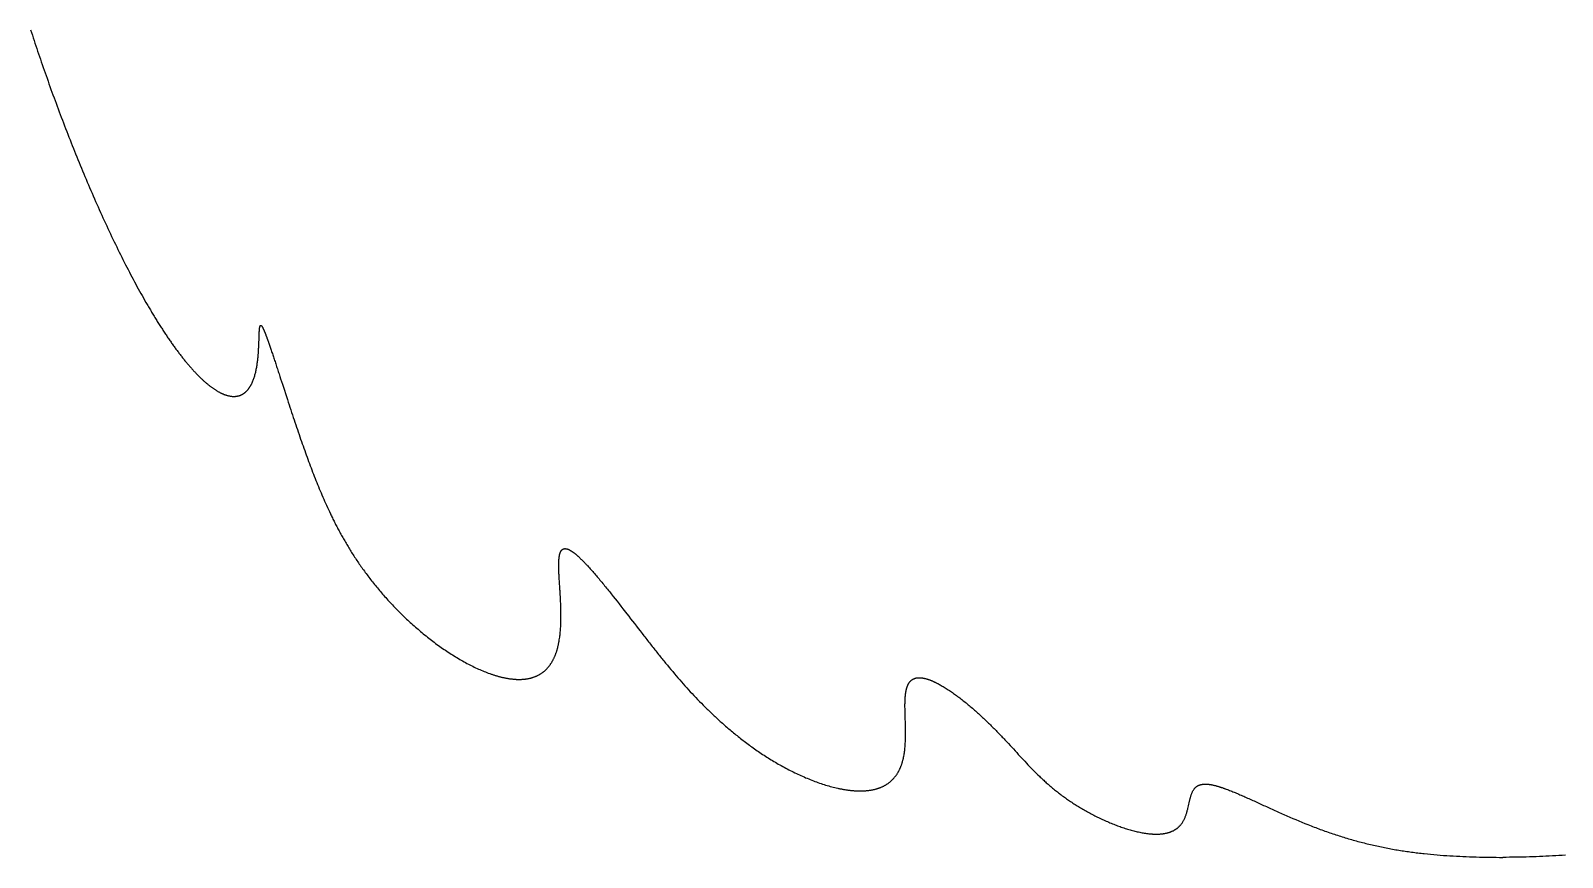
# Model space of a CAD drawing. Header units: millimetres. Extents: x -60 to 340, y -50 to 250.
# Drawn here: x 81.2 to 142.4, y 15.1 to 48.2 of the extents above; entities that cross this region are included whole.
import ezdxf

# ---------------------------------------------------------------- set-up
doc = ezdxf.new("R2010")
doc.units = ezdxf.units.MM
doc.header["$MEASUREMENT"] = 0
doc.layers.add('Ebene 1', color=7, linetype='Continuous', lineweight=0)

# ---------------------------------------------------------------- blocks, each defined once
blk = doc.blocks.new('Block_0')
at = {"layer": 'Ebene 1', "color": 18, "lineweight": 25, "true_color": 0x000000}
for points in [[(81.246, 48.187), (81.28, 48.082), (81.314, 47.977), (81.348, 47.872), (81.383, 47.766), (81.418, 47.66), (81.454, 47.554), (81.489, 47.447), (81.525, 47.34), (81.562, 47.232), (81.598, 47.125), (81.635, 47.017), (81.672, 46.908), (81.709, 46.8), (81.747, 46.691), (81.785, 46.582), (81.823, 46.472), (81.862, 46.363), (81.901, 46.253), (81.94, 46.143), (81.979, 46.032), (82.019, 45.922), (82.058, 45.811), (82.099, 45.7), (82.139, 45.589), (82.18, 45.478), (82.22, 45.366), (82.262, 45.255), (82.303, 45.143), (82.345, 45.031), (82.387, 44.919), (82.429, 44.807), (82.471, 44.695), (82.514, 44.582), (82.557, 44.47), (82.6, 44.357), (82.643, 44.245), (82.687, 44.132), (82.731, 44.019), (82.775, 43.907), (82.819, 43.794), (82.863, 43.681), (82.908, 43.568), (82.953, 43.456), (82.998, 43.343), (83.043, 43.231), (83.089, 43.118), (83.134, 43.005), (83.18, 42.893), (83.227, 42.781), (83.273, 42.669), (83.319, 42.556), (83.366, 42.444), (83.413, 42.333), (83.46, 42.221), (83.507, 42.109), (83.554, 41.998), (83.602, 41.887), (83.65, 41.776), (83.698, 41.665), (83.746, 41.555), (83.794, 41.445), (83.842, 41.335), (83.891, 41.225), (83.939, 41.116), (83.988, 41.007), (84.037, 40.898), (84.086, 40.789), (84.135, 40.681), (84.184, 40.574), (84.234, 40.466), (84.283, 40.359), (84.333, 40.253), (84.383, 40.146), (84.432, 40.041), (84.482, 39.935), (84.532, 39.83), (84.582, 39.726), (84.633, 39.622), (84.683, 39.518), (84.733, 39.415), (84.784, 39.313), (84.834, 39.211), (84.885, 39.11), (84.935, 39.009), (84.986, 38.909), (85.037, 38.809), (85.087, 38.71), (85.138, 38.611), (85.189, 38.513), (85.24, 38.416), (85.291, 38.32), (85.342, 38.224), (85.393, 38.128), (85.443, 38.034), (85.494, 37.94), (85.545, 37.847), (85.596, 37.754), (85.647, 37.662), (85.698, 37.572), (85.749, 37.481), (85.8, 37.392), (85.851, 37.303), (85.902, 37.215), (85.927, 37.172), (85.952, 37.128), (85.978, 37.085), (86.003, 37.042), (86.028, 36.999), (86.054, 36.957), (86.079, 36.914), (86.104, 36.872), (86.13, 36.83), (86.155, 36.788), (86.18, 36.747), (86.206, 36.705), (86.231, 36.664), (86.256, 36.623), (86.281, 36.583), (86.306, 36.542), (86.332, 36.502), (86.357, 36.462), (86.382, 36.422), (86.407, 36.383), (86.432, 36.343), (86.457, 36.304), (86.482, 36.266), (86.507, 36.227), (86.532, 36.189), (86.557, 36.15), (86.582, 36.112), (86.607, 36.075), (86.632, 36.037), (86.657, 36), (86.681, 35.963), (86.706, 35.927), (86.731, 35.89), (86.756, 35.854), (86.78, 35.818), (86.805, 35.782), (86.83, 35.747), (86.854, 35.712), (86.879, 35.677), (86.903, 35.642), (86.928, 35.608), (86.952, 35.573), (86.977, 35.539), (87.001, 35.506), (87.025, 35.472), (87.05, 35.439), (87.074, 35.406), (87.098, 35.374), (87.122, 35.341), (87.146, 35.309), (87.171, 35.277), (87.195, 35.246), (87.219, 35.214), (87.243, 35.183), (87.266, 35.153), (87.29, 35.122), (87.314, 35.092), (87.338, 35.062), (87.362, 35.032), (87.385, 35.003), (87.409, 34.974), (87.433, 34.945), (87.456, 34.916), (87.48, 34.888), (87.503, 34.86), (87.526, 34.832), (87.55, 34.805), (87.573, 34.778), (87.596, 34.751), (87.619, 34.724), (87.642, 34.698), (87.665, 34.672), (87.688, 34.646), (87.711, 34.621), (87.734, 34.595), (87.757, 34.57), (87.78, 34.546), (87.802, 34.522), (87.825, 34.498), (87.848, 34.474), (87.87, 34.45), (87.893, 34.427), (87.915, 34.404), (87.937, 34.382), (87.959, 34.359), (87.982, 34.337), (88.004, 34.316), (88.026, 34.294), (88.048, 34.273), (88.07, 34.252), (88.091, 34.232), (88.113, 34.212), (88.135, 34.192), (88.156, 34.172), (88.178, 34.153), (88.199, 34.134), (88.221, 34.115), (88.242, 34.097), (88.263, 34.079), (88.284, 34.061), (88.305, 34.043), (88.326, 34.026), (88.347, 34.009), (88.368, 33.993), (88.389, 33.976), (88.409, 33.96), (88.43, 33.945), (88.451, 33.929), (88.471, 33.914), (88.491, 33.899), (88.511, 33.885), (88.532, 33.871), (88.552, 33.857), (88.572, 33.843), (88.592, 33.83), (88.611, 33.817), (88.631, 33.804), (88.651, 33.792), (88.67, 33.78), (88.69, 33.768), (88.709, 33.757), (88.728, 33.746), (88.747, 33.735), (88.766, 33.724), (88.785, 33.714), (88.804, 33.704), (88.823, 33.695), (88.842, 33.685), (88.86, 33.676), (88.879, 33.668), (88.897, 33.659), (88.915, 33.651), (88.933, 33.643), (88.951, 33.636), (88.969, 33.629), (88.987, 33.622), (89.005, 33.615), (89.023, 33.609), (89.04, 33.603), (89.058, 33.597), (89.075, 33.592), (89.092, 33.587), (89.109, 33.582), (89.126, 33.578), (89.143, 33.573), (89.16, 33.569), (89.177, 33.566), (89.193, 33.563), (89.21, 33.56), (89.226, 33.557), (89.242, 33.555), (89.258, 33.552), (89.274, 33.551), (89.29, 33.549), (89.306, 33.548), (89.321, 33.547), (89.337, 33.546), (89.352, 33.546), (89.368, 33.546), (89.383, 33.546), (89.398, 33.547), (89.413, 33.547), (89.428, 33.548), (89.442, 33.55), (89.457, 33.551), (89.471, 33.553), (89.486, 33.556), (89.5, 33.558), (89.514, 33.561), (89.528, 33.564), (89.542, 33.567), (89.556, 33.571), (89.569, 33.575), (89.583, 33.579), (89.596, 33.583), (89.609, 33.588), (89.623, 33.593), (89.636, 33.598), (89.648, 33.604), (89.661, 33.609), (89.674, 33.615), (89.686, 33.622), (89.699, 33.628), (89.711, 33.635), (89.723, 33.642), (89.735, 33.649), (89.747, 33.657), (89.759, 33.665), (89.77, 33.673), (89.782, 33.681), (89.793, 33.69), (89.804, 33.699), (89.815, 33.708), (89.826, 33.717), (89.837, 33.727), (89.848, 33.736), (89.858, 33.747), (89.869, 33.757), (89.879, 33.767), (89.889, 33.778), (89.9, 33.789), (89.91, 33.8), (89.919, 33.812), (89.929, 33.823), (89.939, 33.835), (89.948, 33.847), (89.957, 33.859), (89.967, 33.872), (89.976, 33.885), (89.985, 33.898), (89.993, 33.911), (90.002, 33.924), (90.011, 33.938), (90.019, 33.951), (90.027, 33.965), (90.036, 33.979), (90.044, 33.994), (90.052, 34.008), (90.059, 34.023), (90.067, 34.038), (90.075, 34.053), (90.082, 34.068), (90.089, 34.084), (90.097, 34.099), (90.104, 34.115), (90.111, 34.131), (90.124, 34.163), (90.137, 34.196), (90.15, 34.23), (90.162, 34.264), (90.174, 34.299), (90.185, 34.334), (90.196, 34.37), (90.206, 34.406), (90.216, 34.443), (90.226, 34.48), (90.235, 34.518), (90.244, 34.556), (90.252, 34.594), (90.26, 34.632), (90.268, 34.671), (90.275, 34.71), (90.282, 34.75), (90.288, 34.789), (90.294, 34.829), (90.3, 34.869), (90.306, 34.909), (90.311, 34.949), (90.316, 34.989), (90.32, 35.029), (90.325, 35.069), (90.329, 35.108), (90.332, 35.148), (90.336, 35.188), (90.339, 35.228), (90.342, 35.267), (90.345, 35.306), (90.348, 35.345), (90.35, 35.384), (90.352, 35.422), (90.354, 35.46), (90.356, 35.497), (90.358, 35.535), (90.36, 35.571), (90.361, 35.608), (90.363, 35.643), (90.364, 35.679), (90.365, 35.713), (90.367, 35.747), (90.368, 35.781), (90.369, 35.814), (90.37, 35.846), (90.371, 35.877), (90.372, 35.908), (90.373, 35.938), (90.374, 35.967), (90.374, 35.982), (90.375, 35.996), (90.375, 36.01), (90.376, 36.023), (90.376, 36.037), (90.377, 36.05), (90.377, 36.063), (90.378, 36.076), (90.379, 36.088), (90.379, 36.101), (90.38, 36.113), (90.38, 36.125), (90.381, 36.136), (90.382, 36.148), (90.382, 36.159), (90.383, 36.17), (90.384, 36.18), (90.385, 36.191), (90.385, 36.201), (90.386, 36.211), (90.387, 36.221), (90.388, 36.23), (90.389, 36.239), (90.39, 36.248), (90.391, 36.257), (90.392, 36.265), (90.393, 36.273), (90.394, 36.281), (90.395, 36.288), (90.396, 36.296), (90.397, 36.303), (90.399, 36.309), (90.4, 36.316), (90.401, 36.322), (90.403, 36.328), (90.404, 36.333), (90.405, 36.339), (90.407, 36.344), (90.409, 36.348), (90.41, 36.353), (90.412, 36.357), (90.413, 36.361), (90.415, 36.364), (90.417, 36.368), (90.419, 36.371), (90.421, 36.373), (90.423, 36.376), (90.425, 36.378), (90.427, 36.38), (90.429, 36.381), (90.431, 36.382), (90.433, 36.383), (90.435, 36.384), (90.438, 36.384), (90.44, 36.384), (90.443, 36.384), (90.445, 36.383), (90.448, 36.382), (90.45, 36.381), (90.453, 36.38), (90.456, 36.378), (90.458, 36.376), (90.461, 36.373), (90.464, 36.371), (90.467, 36.368), (90.47, 36.365), (90.473, 36.361), (90.476, 36.357), (90.48, 36.353), (90.483, 36.348), (90.486, 36.344), (90.49, 36.339), (90.493, 36.333), (90.497, 36.328), (90.5, 36.322), (90.504, 36.315), (90.508, 36.309), (90.511, 36.302), (90.515, 36.295), (90.519, 36.288), (90.523, 36.28), (90.527, 36.272), (90.531, 36.264), (90.535, 36.255), (90.539, 36.246), (90.544, 36.237), (90.548, 36.228), (90.552, 36.218), (90.557, 36.208), (90.561, 36.198), (90.566, 36.188), (90.571, 36.177), (90.575, 36.166), (90.58, 36.155), (90.585, 36.143), (90.59, 36.131), (90.595, 36.119), (90.6, 36.107), (90.605, 36.095), (90.61, 36.082), (90.615, 36.069), (90.62, 36.055), (90.625, 36.042), (90.631, 36.028), (90.636, 36.014), (90.642, 36), (90.647, 35.985), (90.653, 35.97), (90.658, 35.955), (90.664, 35.94), (90.67, 35.925), (90.676, 35.909), (90.681, 35.893), (90.687, 35.877), (90.693, 35.861), (90.699, 35.844), (90.705, 35.827), (90.711, 35.81), (90.717, 35.793), (90.724, 35.776), (90.73, 35.758), (90.736, 35.74), (90.743, 35.722), (90.749, 35.704), (90.762, 35.667), (90.775, 35.629), (90.788, 35.591), (90.802, 35.551), (90.815, 35.511), (90.829, 35.471), (90.843, 35.429), (90.857, 35.387), (90.872, 35.345), (90.886, 35.302), (90.901, 35.258), (90.916, 35.213), (90.93, 35.169), (90.945, 35.123), (90.961, 35.077), (90.976, 35.031), (90.991, 34.984), (91.007, 34.937), (91.022, 34.89), (91.038, 34.842), (91.054, 34.793), (91.07, 34.745), (91.086, 34.696), (91.102, 34.646), (91.118, 34.597), (91.134, 34.547), (91.15, 34.497), (91.167, 34.447), (91.2, 34.346), (91.233, 34.244), (91.266, 34.141), (91.3, 34.039), (91.367, 33.832), (91.434, 33.626), (91.502, 33.419), (91.535, 33.317), (91.569, 33.214), (91.603, 33.112), (91.636, 33.011), (91.67, 32.91), (91.703, 32.809), (91.736, 32.71), (91.77, 32.61), (91.803, 32.512), (91.836, 32.414), (91.869, 32.317), (91.901, 32.221), (91.934, 32.125), (91.967, 32.03), (91.999, 31.936), (92.032, 31.843), (92.064, 31.75), (92.096, 31.658), (92.128, 31.567), (92.16, 31.477), (92.192, 31.387), (92.224, 31.298), (92.256, 31.21), (92.288, 31.122), (92.319, 31.035), (92.351, 30.948), (92.383, 30.862), (92.415, 30.777), (92.447, 30.692), (92.479, 30.607), (92.511, 30.523), (92.544, 30.439), (92.576, 30.355), (92.609, 30.272), (92.642, 30.189), (92.675, 30.106), (92.708, 30.024), (92.742, 29.941), (92.776, 29.859), (92.81, 29.776), (92.845, 29.694), (92.88, 29.611), (92.915, 29.528), (92.951, 29.446), (92.987, 29.363), (93.024, 29.28), (93.062, 29.197), (93.1, 29.113), (93.139, 29.029), (93.178, 28.945), (93.218, 28.861), (93.238, 28.818), (93.259, 28.776), (93.28, 28.733), (93.3, 28.691), (93.322, 28.648), (93.343, 28.605), (93.364, 28.562), (93.386, 28.519), (93.408, 28.476), (93.43, 28.433), (93.452, 28.39), (93.475, 28.346), (93.498, 28.303), (93.521, 28.259), (93.544, 28.215), (93.568, 28.171), (93.591, 28.127), (93.615, 28.083), (93.64, 28.039), (93.664, 27.995), (93.689, 27.95), (93.714, 27.905), (93.74, 27.861), (93.765, 27.816), (93.791, 27.771), (93.817, 27.726), (93.844, 27.681), (93.871, 27.636), (93.898, 27.59), (93.925, 27.545), (93.953, 27.499), (93.981, 27.453), (94.009, 27.407), (94.038, 27.362), (94.067, 27.315), (94.096, 27.269), (94.126, 27.223), (94.156, 27.177), (94.186, 27.13), (94.217, 27.084), (94.248, 27.037), (94.279, 26.99), (94.311, 26.943), (94.343, 26.896), (94.375, 26.849), (94.408, 26.802), (94.441, 26.755), (94.474, 26.708), (94.508, 26.66), (94.542, 26.613), (94.576, 26.565), (94.611, 26.518), (94.646, 26.47), (94.682, 26.422), (94.718, 26.374), (94.754, 26.326), (94.791, 26.279), (94.828, 26.231), (94.865, 26.183), (94.903, 26.135), (94.941, 26.087), (94.98, 26.038), (95.019, 25.99), (95.058, 25.942), (95.098, 25.894), (95.138, 25.846), (95.178, 25.798), (95.219, 25.749), (95.261, 25.701), (95.302, 25.653), (95.344, 25.605), (95.387, 25.557), (95.429, 25.509), (95.472, 25.461), (95.516, 25.412), (95.56, 25.364), (95.604, 25.317), (95.649, 25.269), (95.694, 25.221), (95.739, 25.173), (95.785, 25.125), (95.831, 25.078), (95.877, 25.03), (95.924, 24.983), (95.971, 24.935), (96.019, 24.888), (96.067, 24.841), (96.115, 24.794), (96.164, 24.747), (96.213, 24.7), (96.262, 24.654), (96.312, 24.607), (96.362, 24.561), (96.412, 24.515), (96.462, 24.469), (96.513, 24.423), (96.565, 24.378), (96.616, 24.332), (96.668, 24.287), (96.72, 24.242), (96.773, 24.198), (96.825, 24.153), (96.878, 24.109), (96.932, 24.065), (96.985, 24.021), (97.039, 23.978), (97.093, 23.935), (97.147, 23.892), (97.202, 23.849), (97.257, 23.807), (97.312, 23.765), (97.367, 23.723), (97.423, 23.682), (97.478, 23.641), (97.534, 23.601), (97.59, 23.561), (97.646, 23.521), (97.703, 23.481), (97.759, 23.442), (97.816, 23.404), (97.873, 23.366), (97.93, 23.328), (97.987, 23.291), (98.044, 23.254), (98.101, 23.218), (98.158, 23.182), (98.216, 23.146), (98.273, 23.112), (98.331, 23.077), (98.388, 23.043), (98.446, 23.01), (98.503, 22.978), (98.561, 22.945), (98.619, 22.914), (98.676, 22.883), (98.734, 22.852), (98.791, 22.823), (98.848, 22.793), (98.906, 22.765), (98.963, 22.737), (99.02, 22.71), (99.077, 22.683), (99.134, 22.657), (99.191, 22.632), (99.247, 22.607), (99.304, 22.583), (99.36, 22.56), (99.416, 22.538), (99.472, 22.516), (99.528, 22.495), (99.583, 22.475), (99.611, 22.465), (99.638, 22.456), (99.666, 22.446), (99.693, 22.437), (99.72, 22.428), (99.748, 22.419), (99.775, 22.411), (99.802, 22.402), (99.829, 22.394), (99.856, 22.386), (99.883, 22.378), (99.91, 22.371), (99.937, 22.363), (99.963, 22.356), (99.99, 22.349), (100.016, 22.342), (100.043, 22.336), (100.069, 22.329), (100.095, 22.323), (100.122, 22.317), (100.148, 22.312), (100.174, 22.306), (100.199, 22.301), (100.225, 22.296), (100.251, 22.291), (100.276, 22.286), (100.302, 22.282), (100.327, 22.278), (100.352, 22.274), (100.378, 22.27), (100.403, 22.267), (100.428, 22.263), (100.452, 22.26), (100.477, 22.258), (100.502, 22.255), (100.526, 22.253), (100.551, 22.25), (100.575, 22.249), (100.599, 22.247), (100.623, 22.245), (100.647, 22.244), (100.671, 22.243), (100.694, 22.243), (100.718, 22.242), (100.741, 22.242), (100.764, 22.242), (100.787, 22.242), (100.81, 22.242), (100.833, 22.243), (100.856, 22.244), (100.878, 22.245), (100.901, 22.247), (100.923, 22.248), (100.945, 22.25), (100.967, 22.252), (100.989, 22.255), (101.011, 22.257), (101.033, 22.26), (101.054, 22.263), (101.075, 22.266), (101.097, 22.27), (101.118, 22.274), (101.138, 22.278), (101.159, 22.282), (101.18, 22.287), (101.2, 22.291), (101.22, 22.296), (101.24, 22.302), (101.26, 22.307), (101.28, 22.313), (101.3, 22.319), (101.319, 22.325), (101.338, 22.332), (101.358, 22.339), (101.377, 22.346), (101.395, 22.353), (101.414, 22.36), (101.432, 22.368), (101.451, 22.376), (101.469, 22.384), (101.487, 22.393), (101.505, 22.401), (101.522, 22.41), (101.54, 22.42), (101.557, 22.429), (101.574, 22.439), (101.591, 22.449), (101.608, 22.459), (101.625, 22.469), (101.641, 22.48), (101.657, 22.491), (101.674, 22.502), (101.689, 22.513), (101.705, 22.525), (101.721, 22.537), (101.736, 22.549), (101.751, 22.561), (101.766, 22.574), (101.781, 22.587), (101.796, 22.6), (101.811, 22.613), (101.825, 22.627), (101.839, 22.641), (101.853, 22.655), (101.867, 22.669), (101.88, 22.683), (101.894, 22.698), (101.907, 22.713), (101.92, 22.728), (101.933, 22.744), (101.946, 22.759), (101.958, 22.775), (101.971, 22.791), (101.983, 22.807), (101.995, 22.824), (102.007, 22.841), (102.018, 22.858), (102.03, 22.875), (102.041, 22.892), (102.052, 22.91), (102.063, 22.928), (102.074, 22.946), (102.085, 22.964), (102.095, 22.983), (102.105, 23.001), (102.115, 23.02), (102.125, 23.039), (102.135, 23.059), (102.144, 23.078), (102.154, 23.098), (102.163, 23.118), (102.172, 23.138), (102.181, 23.158), (102.189, 23.179), (102.198, 23.199), (102.206, 23.22), (102.214, 23.241), (102.222, 23.263), (102.23, 23.284), (102.237, 23.306), (102.245, 23.327), (102.252, 23.349), (102.259, 23.372), (102.266, 23.394), (102.273, 23.416), (102.28, 23.439), (102.286, 23.462), (102.292, 23.485), (102.299, 23.508), (102.305, 23.531), (102.31, 23.555), (102.316, 23.579), (102.322, 23.602), (102.327, 23.626), (102.332, 23.65), (102.337, 23.675), (102.342, 23.699), (102.347, 23.724), (102.356, 23.773), (102.364, 23.823), (102.372, 23.874), (102.379, 23.924), (102.386, 23.976), (102.392, 24.028), (102.398, 24.08), (102.403, 24.133), (102.408, 24.186), (102.412, 24.239), (102.416, 24.293), (102.419, 24.347), (102.422, 24.402), (102.425, 24.456), (102.427, 24.511), (102.428, 24.566), (102.429, 24.621), (102.43, 24.676), (102.431, 24.732), (102.431, 24.787), (102.43, 24.843), (102.43, 24.899), (102.429, 24.954), (102.428, 25.01), (102.427, 25.066), (102.425, 25.121), (102.423, 25.177), (102.421, 25.232), (102.419, 25.287), (102.417, 25.342), (102.414, 25.397), (102.411, 25.452), (102.408, 25.506), (102.405, 25.56), (102.402, 25.614), (102.399, 25.668), (102.396, 25.721), (102.393, 25.774), (102.389, 25.826), (102.386, 25.878), (102.383, 25.93), (102.379, 25.981), (102.376, 26.031), (102.373, 26.081), (102.37, 26.131), (102.367, 26.179), (102.364, 26.228), (102.361, 26.275), (102.358, 26.322), (102.356, 26.369), (102.353, 26.414), (102.351, 26.459), (102.349, 26.503), (102.348, 26.525), (102.347, 26.547), (102.347, 26.568), (102.346, 26.589), (102.345, 26.61), (102.345, 26.631), (102.344, 26.652), (102.344, 26.672), (102.343, 26.692), (102.343, 26.712), (102.342, 26.732), (102.342, 26.752), (102.342, 26.771), (102.342, 26.79), (102.342, 26.809), (102.342, 26.828), (102.342, 26.846), (102.343, 26.864), (102.343, 26.882), (102.343, 26.9), (102.344, 26.917), (102.344, 26.934), (102.345, 26.951), (102.346, 26.968), (102.347, 26.985), (102.348, 27.001), (102.349, 27.017), (102.35, 27.032), (102.351, 27.048), (102.353, 27.063), (102.354, 27.078), (102.356, 27.093), (102.357, 27.107), (102.359, 27.121), (102.361, 27.135), (102.363, 27.149), (102.365, 27.162), (102.368, 27.175), (102.37, 27.188), (102.372, 27.201), (102.375, 27.213), (102.378, 27.225), (102.38, 27.236), (102.383, 27.248), (102.386, 27.259), (102.39, 27.27), (102.393, 27.28), (102.396, 27.291), (102.4, 27.301), (102.404, 27.31), (102.407, 27.32), (102.411, 27.329), (102.415, 27.338), (102.419, 27.346), (102.424, 27.355), (102.428, 27.363), (102.433, 27.37), (102.437, 27.378), (102.442, 27.385), (102.447, 27.391), (102.452, 27.398), (102.457, 27.404), (102.463, 27.41), (102.468, 27.416), (102.474, 27.421), (102.48, 27.426), (102.486, 27.431), (102.492, 27.435), (102.498, 27.439), (102.504, 27.443), (102.51, 27.446), (102.517, 27.45), (102.524, 27.453), (102.531, 27.455), (102.538, 27.458), (102.545, 27.46), (102.552, 27.461), (102.559, 27.463), (102.567, 27.464), (102.574, 27.465), (102.582, 27.465), (102.59, 27.465), (102.598, 27.465), (102.607, 27.465), (102.615, 27.464), (102.623, 27.463), (102.632, 27.462), (102.641, 27.461), (102.65, 27.459), (102.659, 27.457), (102.668, 27.454), (102.677, 27.452), (102.687, 27.449), (102.696, 27.445), (102.706, 27.442), (102.716, 27.438), (102.726, 27.434), (102.736, 27.429), (102.746, 27.425), (102.757, 27.42), (102.767, 27.414), (102.778, 27.409), (102.789, 27.403), (102.8, 27.397), (102.811, 27.391), (102.822, 27.384), (102.833, 27.377), (102.845, 27.37), (102.856, 27.362), (102.868, 27.355), (102.88, 27.347), (102.892, 27.338), (102.904, 27.33), (102.916, 27.321), (102.929, 27.312), (102.941, 27.303), (102.954, 27.293), (102.966, 27.283), (102.979, 27.273), (102.992, 27.263), (103.005, 27.252), (103.018, 27.241), (103.032, 27.23), (103.045, 27.219), (103.059, 27.207), (103.072, 27.195), (103.086, 27.183), (103.1, 27.171), (103.114, 27.158), (103.128, 27.146), (103.142, 27.133), (103.157, 27.119), (103.171, 27.106), (103.186, 27.092), (103.2, 27.078), (103.215, 27.064), (103.23, 27.05), (103.245, 27.035), (103.26, 27.02), (103.275, 27.005), (103.29, 26.99), (103.306, 26.975), (103.321, 26.959), (103.337, 26.943), (103.352, 26.927), (103.368, 26.911), (103.384, 26.894), (103.4, 26.878), (103.416, 26.861), (103.432, 26.844), (103.448, 26.827), (103.465, 26.809), (103.481, 26.792), (103.497, 26.774), (103.531, 26.738), (103.564, 26.701), (103.598, 26.663), (103.632, 26.625), (103.667, 26.586), (103.701, 26.547), (103.736, 26.507), (103.772, 26.466), (103.807, 26.425), (103.843, 26.383), (103.879, 26.341), (103.915, 26.298), (103.952, 26.254), (103.988, 26.211), (104.025, 26.166), (104.062, 26.122), (104.099, 26.076), (104.137, 26.031), (104.174, 25.985), (104.212, 25.939), (104.25, 25.892), (104.288, 25.845), (104.326, 25.798), (104.364, 25.75), (104.402, 25.703), (104.44, 25.655), (104.479, 25.606), (104.517, 25.558), (104.595, 25.46), (104.672, 25.362), (104.749, 25.263), (104.827, 25.164), (104.904, 25.065), (105.059, 24.866), (105.136, 24.767), (105.213, 24.667), (105.29, 24.568), (105.366, 24.47), (105.443, 24.371), (105.518, 24.273), (105.594, 24.176), (105.669, 24.079), (105.744, 23.983), (105.781, 23.936), (105.818, 23.888), (105.855, 23.841), (105.892, 23.793), (105.929, 23.746), (105.965, 23.7), (106.002, 23.653), (106.038, 23.607), (106.075, 23.56), (106.111, 23.514), (106.147, 23.468), (106.184, 23.423), (106.22, 23.377), (106.256, 23.332), (106.291, 23.287), (106.327, 23.242), (106.363, 23.198), (106.399, 23.153), (106.434, 23.109), (106.47, 23.065), (106.505, 23.021), (106.541, 22.978), (106.576, 22.934), (106.611, 22.891), (106.682, 22.805), (106.752, 22.72), (106.822, 22.636), (106.892, 22.552), (106.962, 22.469), (107.032, 22.387), (107.102, 22.306), (107.172, 22.225), (107.242, 22.144), (107.312, 22.064), (107.383, 21.985), (107.454, 21.906), (107.525, 21.828), (107.597, 21.75), (107.669, 21.672), (107.741, 21.594), (107.814, 21.517), (107.888, 21.44), (107.962, 21.364), (108.037, 21.287), (108.113, 21.211), (108.151, 21.173), (108.189, 21.135), (108.228, 21.097), (108.266, 21.059), (108.305, 21.021), (108.344, 20.983), (108.384, 20.945), (108.424, 20.907), (108.464, 20.869), (108.504, 20.831), (108.544, 20.793), (108.585, 20.755), (108.626, 20.717), (108.667, 20.679), (108.709, 20.641), (108.751, 20.603), (108.793, 20.565), (108.835, 20.527), (108.878, 20.489), (108.921, 20.451), (108.964, 20.413), (109.008, 20.375), (109.052, 20.337), (109.096, 20.299), (109.141, 20.261), (109.186, 20.223), (109.231, 20.185), (109.277, 20.147), (109.323, 20.109), (109.37, 20.071), (109.416, 20.033), (109.464, 19.995), (109.511, 19.957), (109.559, 19.919), (109.607, 19.881), (109.656, 19.844), (109.705, 19.806), (109.754, 19.768), (109.804, 19.73), (109.854, 19.692), (109.905, 19.655), (109.955, 19.617), (110.007, 19.58), (110.058, 19.543), (110.11, 19.505), (110.163, 19.468), (110.216, 19.431), (110.269, 19.394), (110.323, 19.357), (110.377, 19.321), (110.431, 19.284), (110.486, 19.248), (110.541, 19.212), (110.596, 19.176), (110.652, 19.14), (110.708, 19.104), (110.765, 19.069), (110.822, 19.034), (110.879, 18.999), (110.936, 18.965), (110.994, 18.93), (111.052, 18.896), (111.111, 18.862), (111.17, 18.829), (111.229, 18.796), (111.288, 18.763), (111.348, 18.73), (111.407, 18.698), (111.467, 18.666), (111.528, 18.635), (111.588, 18.604), (111.649, 18.573), (111.71, 18.543), (111.771, 18.513), (111.832, 18.483), (111.893, 18.454), (111.955, 18.426), (112.016, 18.398), (112.078, 18.37), (112.14, 18.343), (112.201, 18.316), (112.263, 18.29), (112.325, 18.265), (112.387, 18.24), (112.449, 18.215), (112.511, 18.191), (112.573, 18.168), (112.634, 18.145), (112.696, 18.123), (112.758, 18.102), (112.819, 18.081), (112.881, 18.06), (112.942, 18.041), (113.003, 18.022), (113.064, 18.003), (113.125, 17.986), (113.185, 17.969), (113.246, 17.952), (113.306, 17.937), (113.365, 17.922), (113.425, 17.908), (113.484, 17.894), (113.514, 17.888), (113.543, 17.882), (113.572, 17.876), (113.602, 17.87), (113.631, 17.864), (113.66, 17.859), (113.689, 17.854), (113.718, 17.848), (113.747, 17.844), (113.775, 17.839), (113.804, 17.834), (113.832, 17.83), (113.861, 17.826), (113.889, 17.822), (113.917, 17.818), (113.945, 17.815), (113.973, 17.812), (114.001, 17.809), (114.029, 17.806), (114.057, 17.803), (114.084, 17.801), (114.111, 17.798), (114.139, 17.796), (114.166, 17.794), (114.193, 17.793), (114.22, 17.791), (114.246, 17.79), (114.273, 17.789), (114.299, 17.788), (114.326, 17.788), (114.352, 17.787), (114.378, 17.787), (114.404, 17.787), (114.43, 17.788), (114.455, 17.788), (114.481, 17.789), (114.506, 17.79), (114.531, 17.791), (114.556, 17.793), (114.581, 17.794), (114.606, 17.796), (114.63, 17.798), (114.655, 17.8), (114.679, 17.803), (114.703, 17.806), (114.727, 17.808), (114.75, 17.812), (114.774, 17.815), (114.797, 17.819), (114.82, 17.822), (114.843, 17.827), (114.866, 17.831), (114.889, 17.835), (114.911, 17.84), (114.934, 17.845), (114.956, 17.85), (114.978, 17.856), (114.999, 17.861), (115.021, 17.867), (115.042, 17.873), (115.064, 17.88), (115.085, 17.886), (115.105, 17.893), (115.126, 17.9), (115.146, 17.907), (115.167, 17.915), (115.187, 17.922), (115.206, 17.93), (115.226, 17.938), (115.246, 17.947), (115.265, 17.955), (115.284, 17.964), (115.303, 17.973), (115.321, 17.982), (115.34, 17.992), (115.358, 18.002), (115.376, 18.011), (115.394, 18.022), (115.411, 18.032), (115.429, 18.043), (115.446, 18.053), (115.463, 18.064), (115.48, 18.076), (115.496, 18.087), (115.513, 18.099), (115.529, 18.111), (115.545, 18.123), (115.561, 18.135), (115.576, 18.148), (115.591, 18.161), (115.607, 18.174), (115.621, 18.187), (115.636, 18.2), (115.651, 18.214), (115.665, 18.228), (115.679, 18.242), (115.693, 18.256), (115.706, 18.27), (115.72, 18.285), (115.733, 18.3), (115.746, 18.315), (115.759, 18.33), (115.771, 18.346), (115.784, 18.361), (115.796, 18.377), (115.808, 18.393), (115.82, 18.409), (115.831, 18.426), (115.842, 18.443), (115.854, 18.459), (115.865, 18.476), (115.875, 18.494), (115.886, 18.511), (115.896, 18.529), (115.906, 18.546), (115.916, 18.564), (115.926, 18.582), (115.935, 18.601), (115.944, 18.619), (115.954, 18.638), (115.962, 18.657), (115.971, 18.676), (115.98, 18.695), (115.988, 18.714), (115.996, 18.734), (116.004, 18.753), (116.012, 18.773), (116.019, 18.793), (116.027, 18.813), (116.034, 18.833), (116.041, 18.854), (116.048, 18.874), (116.054, 18.895), (116.061, 18.916), (116.067, 18.937), (116.073, 18.958), (116.079, 18.979), (116.084, 19.001), (116.09, 19.022), (116.095, 19.044), (116.101, 19.066), (116.106, 19.088), (116.111, 19.11), (116.115, 19.132), (116.124, 19.177), (116.133, 19.222), (116.14, 19.267), (116.147, 19.313), (116.154, 19.36), (116.16, 19.406), (116.165, 19.453), (116.17, 19.501), (116.175, 19.548), (116.178, 19.596), (116.182, 19.645), (116.185, 19.693), (116.187, 19.742), (116.19, 19.79), (116.191, 19.839), (116.193, 19.888), (116.194, 19.937), (116.195, 19.987), (116.195, 20.036), (116.195, 20.085), (116.195, 20.135), (116.195, 20.184), (116.194, 20.233), (116.193, 20.282), (116.192, 20.38), (116.189, 20.478), (116.188, 20.526), (116.186, 20.575), (116.185, 20.623), (116.183, 20.67), (116.182, 20.718), (116.18, 20.765), (116.179, 20.812), (116.178, 20.858), (116.176, 20.904), (116.175, 20.95), (116.174, 20.995), (116.173, 21.04), (116.173, 21.084), (116.172, 21.128), (116.172, 21.171), (116.172, 21.214), (116.172, 21.256), (116.173, 21.298), (116.174, 21.339), (116.175, 21.379), (116.176, 21.419), (116.178, 21.458), (116.18, 21.496), (116.182, 21.515), (116.183, 21.534), (116.184, 21.553), (116.186, 21.571), (116.188, 21.589), (116.189, 21.607), (116.191, 21.625), (116.193, 21.642), (116.195, 21.66), (116.198, 21.677), (116.2, 21.694), (116.202, 21.711), (116.205, 21.728), (116.208, 21.744), (116.211, 21.76), (116.214, 21.776), (116.217, 21.792), (116.22, 21.808), (116.223, 21.823), (116.227, 21.838), (116.23, 21.853), (116.234, 21.868), (116.238, 21.882), (116.242, 21.897), (116.246, 21.911), (116.251, 21.924), (116.255, 21.938), (116.26, 21.951), (116.265, 21.964), (116.27, 21.977), (116.275, 21.99), (116.28, 22.003), (116.285, 22.015), (116.291, 22.027), (116.297, 22.038), (116.302, 22.05), (116.308, 22.061), (116.315, 22.072), (116.321, 22.083), (116.327, 22.093), (116.334, 22.104), (116.341, 22.114), (116.348, 22.124), (116.355, 22.133), (116.362, 22.142), (116.37, 22.151), (116.377, 22.16), (116.385, 22.169), (116.393, 22.177), (116.401, 22.185), (116.409, 22.193), (116.418, 22.2), (116.426, 22.208), (116.435, 22.215), (116.444, 22.222), (116.453, 22.228), (116.462, 22.234), (116.472, 22.24), (116.481, 22.246), (116.491, 22.252), (116.501, 22.257), (116.511, 22.262), (116.521, 22.267), (116.532, 22.271), (116.542, 22.276), (116.553, 22.28), (116.564, 22.283), (116.575, 22.287), (116.586, 22.29), (116.598, 22.293), (116.609, 22.296), (116.621, 22.298), (116.633, 22.301), (116.645, 22.303), (116.657, 22.304), (116.67, 22.306), (116.682, 22.307), (116.695, 22.308), (116.708, 22.309), (116.721, 22.309), (116.734, 22.309), (116.747, 22.309), (116.761, 22.309), (116.774, 22.309), (116.788, 22.308), (116.802, 22.307), (116.816, 22.306), (116.831, 22.304), (116.845, 22.303), (116.859, 22.301), (116.874, 22.298), (116.889, 22.296), (116.904, 22.293), (116.919, 22.291), (116.934, 22.287), (116.95, 22.284), (116.965, 22.28), (116.981, 22.277), (116.997, 22.273), (117.013, 22.268), (117.029, 22.264), (117.045, 22.259), (117.061, 22.254), (117.078, 22.249), (117.094, 22.244), (117.111, 22.238), (117.128, 22.232), (117.145, 22.226), (117.162, 22.22), (117.179, 22.213), (117.196, 22.207), (117.214, 22.2), (117.231, 22.193), (117.249, 22.186), (117.266, 22.178), (117.284, 22.17), (117.302, 22.162), (117.32, 22.154), (117.339, 22.146), (117.357, 22.137), (117.375, 22.129), (117.394, 22.12), (117.412, 22.111), (117.431, 22.101), (117.45, 22.092), (117.468, 22.082), (117.487, 22.072), (117.506, 22.062), (117.545, 22.042), (117.583, 22.02), (117.622, 21.998), (117.662, 21.976), (117.701, 21.952), (117.741, 21.928), (117.781, 21.904), (117.821, 21.878), (117.862, 21.853), (117.903, 21.826), (117.944, 21.799), (117.985, 21.771), (118.026, 21.743), (118.067, 21.715), (118.109, 21.685), (118.151, 21.656), (118.192, 21.626), (118.234, 21.595), (118.276, 21.564), (118.318, 21.532), (118.36, 21.5), (118.402, 21.468), (118.444, 21.435), (118.486, 21.402), (118.528, 21.369), (118.57, 21.335), (118.612, 21.301), (118.654, 21.267), (118.696, 21.232), (118.738, 21.197), (118.78, 21.162), (118.821, 21.127), (118.863, 21.091), (118.904, 21.055), (118.946, 21.019), (118.987, 20.983), (119.028, 20.947), (119.069, 20.91), (119.109, 20.873), (119.15, 20.836), (119.19, 20.799), (119.23, 20.762), (119.27, 20.725), (119.31, 20.688), (119.35, 20.65), (119.389, 20.613), (119.428, 20.576), (119.467, 20.538), (119.506, 20.5), (119.544, 20.463), (119.583, 20.425), (119.621, 20.388), (119.659, 20.35), (119.696, 20.312), (119.734, 20.275), (119.771, 20.237), (119.808, 20.199), (119.844, 20.162), (119.881, 20.124), (119.917, 20.087), (119.953, 20.05), (119.989, 20.012), (120.024, 19.975), (120.06, 19.938), (120.095, 19.901), (120.13, 19.864), (120.165, 19.827), (120.199, 19.79), (120.234, 19.753), (120.302, 19.68), (120.369, 19.607), (120.436, 19.534), (120.503, 19.462), (120.568, 19.39), (120.634, 19.319), (120.699, 19.248), (120.764, 19.178), (120.828, 19.108), (120.892, 19.039), (120.957, 18.97), (121.021, 18.901), (121.085, 18.833), (121.149, 18.766), (121.214, 18.699), (121.279, 18.632), (121.344, 18.566), (121.41, 18.5), (121.476, 18.435), (121.543, 18.37), (121.577, 18.338), (121.611, 18.306), (121.645, 18.274), (121.679, 18.242), (121.714, 18.21), (121.748, 18.178), (121.783, 18.147), (121.818, 18.115), (121.854, 18.084), (121.889, 18.053), (121.925, 18.021), (121.961, 17.99), (121.998, 17.959), (122.034, 17.928), (122.071, 17.898), (122.108, 17.867), (122.146, 17.836), (122.184, 17.806), (122.222, 17.775), (122.26, 17.745), (122.299, 17.715), (122.338, 17.685), (122.377, 17.655), (122.417, 17.625), (122.457, 17.595), (122.498, 17.566), (122.538, 17.536), (122.579, 17.507), (122.621, 17.477), (122.662, 17.448), (122.704, 17.419), (122.747, 17.39), (122.79, 17.361), (122.833, 17.333), (122.876, 17.304), (122.92, 17.276), (122.964, 17.248), (123.008, 17.219), (123.053, 17.191), (123.098, 17.164), (123.143, 17.136), (123.189, 17.109), (123.235, 17.081), (123.281, 17.054), (123.328, 17.027), (123.375, 17), (123.422, 16.974), (123.469, 16.947), (123.517, 16.921), (123.565, 16.895), (123.613, 16.87), (123.662, 16.844), (123.71, 16.819), (123.759, 16.794), (123.808, 16.769), (123.858, 16.745), (123.907, 16.721), (123.957, 16.697), (124.007, 16.673), (124.057, 16.65), (124.107, 16.627), (124.157, 16.604), (124.207, 16.582), (124.258, 16.56), (124.308, 16.538), (124.359, 16.517), (124.409, 16.496), (124.46, 16.475), (124.51, 16.455), (124.561, 16.435), (124.612, 16.416), (124.662, 16.397), (124.713, 16.378), (124.763, 16.36), (124.813, 16.342), (124.864, 16.325), (124.914, 16.308), (124.964, 16.292), (125.014, 16.276), (125.063, 16.261), (125.113, 16.246), (125.162, 16.232), (125.211, 16.218), (125.26, 16.205), (125.308, 16.192), (125.357, 16.18), (125.405, 16.168), (125.453, 16.157), (125.5, 16.146), (125.547, 16.136), (125.594, 16.127), (125.64, 16.118), (125.686, 16.11), (125.732, 16.102), (125.777, 16.095), (125.822, 16.089), (125.866, 16.083), (125.91, 16.078), (125.953, 16.074), (125.975, 16.072), (125.996, 16.07), (126.017, 16.068), (126.039, 16.067), (126.06, 16.066), (126.08, 16.064), (126.101, 16.063), (126.122, 16.063), (126.142, 16.062), (126.163, 16.061), (126.183, 16.061), (126.203, 16.061), (126.223, 16.061), (126.243, 16.061), (126.262, 16.061), (126.282, 16.062), (126.301, 16.062), (126.32, 16.063), (126.34, 16.064), (126.358, 16.065), (126.377, 16.067), (126.396, 16.068), (126.414, 16.07), (126.433, 16.072), (126.451, 16.074), (126.469, 16.076), (126.487, 16.078), (126.504, 16.081), (126.522, 16.084), (126.539, 16.086), (126.556, 16.09), (126.573, 16.093), (126.59, 16.096), (126.607, 16.1), (126.623, 16.103), (126.64, 16.107), (126.656, 16.111), (126.672, 16.116), (126.688, 16.12), (126.704, 16.125), (126.719, 16.129), (126.734, 16.134), (126.75, 16.139), (126.765, 16.145), (126.779, 16.15), (126.794, 16.156), (126.809, 16.161), (126.823, 16.167), (126.837, 16.173), (126.851, 16.18), (126.865, 16.186), (126.878, 16.193), (126.892, 16.199), (126.905, 16.206), (126.918, 16.213), (126.931, 16.22), (126.944, 16.228), (126.957, 16.235), (126.969, 16.243), (126.981, 16.251), (126.993, 16.259), (127.005, 16.267), (127.017, 16.275), (127.028, 16.284), (127.04, 16.292), (127.051, 16.301), (127.062, 16.31), (127.073, 16.319), (127.084, 16.328), (127.094, 16.337), (127.104, 16.347), (127.115, 16.357), (127.125, 16.366), (127.134, 16.376), (127.144, 16.386), (127.154, 16.396), (127.163, 16.407), (127.172, 16.417), (127.181, 16.428), (127.19, 16.438), (127.207, 16.46), (127.224, 16.482), (127.24, 16.505), (127.256, 16.528), (127.271, 16.551), (127.285, 16.575), (127.299, 16.6), (127.312, 16.625), (127.325, 16.65), (127.337, 16.675), (127.348, 16.701), (127.36, 16.727), (127.37, 16.754), (127.381, 16.78), (127.391, 16.807), (127.4, 16.834), (127.409, 16.861), (127.418, 16.889), (127.426, 16.917), (127.434, 16.944), (127.442, 16.972), (127.45, 17), (127.457, 17.028), (127.464, 17.056), (127.471, 17.084), (127.484, 17.141), (127.497, 17.196), (127.509, 17.252), (127.521, 17.307), (127.527, 17.334), (127.533, 17.361), (127.539, 17.388), (127.545, 17.414), (127.552, 17.44), (127.558, 17.466), (127.565, 17.492), (127.571, 17.517), (127.578, 17.542), (127.585, 17.566), (127.592, 17.59), (127.6, 17.614), (127.608, 17.637), (127.616, 17.659), (127.624, 17.681), (127.633, 17.703), (127.642, 17.724), (127.652, 17.745), (127.662, 17.765), (127.672, 17.785), (127.682, 17.803), (127.694, 17.822), (127.705, 17.84), (127.717, 17.857), (127.723, 17.865), (127.73, 17.873), (127.736, 17.881), (127.743, 17.889), (127.749, 17.897), (127.756, 17.904), (127.763, 17.911), (127.77, 17.919), (127.778, 17.926), (127.785, 17.932), (127.792, 17.939), (127.8, 17.946), (127.808, 17.952), (127.816, 17.958), (127.824, 17.964), (127.832, 17.97), (127.84, 17.975), (127.849, 17.981), (127.858, 17.986), (127.866, 17.991), (127.875, 17.996), (127.884, 18.001), (127.894, 18.005), (127.903, 18.01), (127.913, 18.014), (127.922, 18.018), (127.932, 18.022), (127.942, 18.025), (127.953, 18.029), (127.963, 18.032), (127.973, 18.035), (127.984, 18.038), (127.995, 18.041), (128.006, 18.043), (128.017, 18.046), (128.028, 18.048), (128.04, 18.05), (128.052, 18.052), (128.063, 18.053), (128.075, 18.055), (128.088, 18.056), (128.1, 18.057), (128.112, 18.058), (128.125, 18.058), (128.138, 18.059), (128.151, 18.059), (128.164, 18.059), (128.177, 18.059), (128.191, 18.059), (128.204, 18.059), (128.218, 18.058), (128.232, 18.057), (128.246, 18.056), (128.261, 18.055), (128.275, 18.054), (128.29, 18.053), (128.305, 18.051), (128.319, 18.049), (128.335, 18.047), (128.35, 18.045), (128.365, 18.043), (128.381, 18.04), (128.397, 18.037), (128.413, 18.035), (128.429, 18.032), (128.445, 18.028), (128.462, 18.025), (128.478, 18.021), (128.495, 18.018), (128.512, 18.014), (128.529, 18.01), (128.547, 18.006), (128.564, 18.001), (128.582, 17.997), (128.599, 17.992), (128.617, 17.987), (128.635, 17.982), (128.654, 17.977), (128.672, 17.972), (128.691, 17.966), (128.709, 17.961), (128.728, 17.955), (128.747, 17.949), (128.766, 17.943), (128.786, 17.937), (128.805, 17.93), (128.825, 17.924), (128.845, 17.917), (128.865, 17.91), (128.885, 17.903), (128.905, 17.896), (128.925, 17.889), (128.946, 17.882), (128.967, 17.874), (129.008, 17.859), (129.051, 17.843), (129.094, 17.826), (129.137, 17.81), (129.182, 17.792), (129.226, 17.774), (129.271, 17.756), (129.317, 17.737), (129.363, 17.718), (129.41, 17.698), (129.458, 17.678), (129.505, 17.657), (129.554, 17.637), (129.602, 17.615), (129.652, 17.594), (129.701, 17.572), (129.752, 17.549), (129.802, 17.527), (129.853, 17.504), (129.905, 17.481), (129.957, 17.457), (130.009, 17.434), (130.062, 17.41), (130.115, 17.385), (130.168, 17.361), (130.222, 17.336), (130.276, 17.312), (130.331, 17.287), (130.386, 17.261), (130.441, 17.236), (130.496, 17.211), (130.552, 17.185), (130.608, 17.159), (130.665, 17.134), (130.721, 17.108), (130.778, 17.082), (130.836, 17.056), (130.893, 17.03), (130.951, 17.004), (131.009, 16.977), (131.067, 16.951), (131.125, 16.925), (131.184, 16.899), (131.243, 16.873), (131.302, 16.847), (131.421, 16.795), (131.54, 16.743), (131.66, 16.691), (131.781, 16.64), (131.902, 16.59), (132.024, 16.539), (132.146, 16.49), (132.269, 16.441), (132.392, 16.393), (132.453, 16.369), (132.515, 16.345), (132.577, 16.321), (132.639, 16.298), (132.7, 16.275), (132.762, 16.252), (132.824, 16.229), (132.887, 16.207), (132.949, 16.185), (133.011, 16.163), (133.073, 16.141), (133.136, 16.119), (133.198, 16.098), (133.26, 16.077), (133.323, 16.056), (133.385, 16.035), (133.448, 16.015), (133.51, 15.994), (133.573, 15.975), (133.635, 15.955), (133.698, 15.935), (133.761, 15.916), (133.823, 15.897), (133.886, 15.879), (133.949, 15.86), (134.011, 15.842), (134.074, 15.824), (134.137, 15.807), (134.2, 15.789), (134.262, 15.772), (134.325, 15.755), (134.388, 15.739), (134.451, 15.723), (134.514, 15.707), (134.577, 15.691), (134.64, 15.675), (134.702, 15.66), (134.765, 15.645), (134.828, 15.63), (134.891, 15.616), (134.954, 15.602), (135.017, 15.588), (135.08, 15.574), (135.143, 15.561), (135.206, 15.547), (135.269, 15.535), (135.332, 15.522), (135.395, 15.51), (135.458, 15.497), (135.521, 15.485), (135.584, 15.474), (135.647, 15.462), (135.71, 15.451), (135.773, 15.44), (135.837, 15.43), (135.9, 15.419), (135.963, 15.409), (136.026, 15.399), (136.089, 15.389), (136.153, 15.38), (136.216, 15.37), (136.279, 15.361), (136.343, 15.353), (136.406, 15.344), (136.469, 15.335), (136.533, 15.327), (136.596, 15.319), (136.66, 15.312), (136.723, 15.304), (136.787, 15.297), (136.851, 15.289), (136.914, 15.282), (137.042, 15.269), (137.17, 15.257), (137.298, 15.245), (137.426, 15.234), (137.554, 15.223), (137.683, 15.213), (137.812, 15.204), (137.941, 15.196), (138.07, 15.188), (138.2, 15.181), (138.33, 15.174), (138.46, 15.168), (138.591, 15.162), (138.722, 15.157), (138.853, 15.153), (138.985, 15.149), (139.117, 15.145), (139.25, 15.142), (139.383, 15.139), (139.516, 15.137), (139.649, 15.135), (139.783, 15.134), (139.918, 15.133), (140.053, 15.133)], [(142.551, 15.223), (142.423, 15.213), (142.294, 15.204), (142.165, 15.196), (142.035, 15.188), (141.906, 15.181), (141.776, 15.174), (141.645, 15.168), (141.515, 15.162), (141.384, 15.157), (141.252, 15.153), (141.12, 15.149), (140.988, 15.145), (140.856, 15.142), (140.723, 15.139), (140.59, 15.137), (140.456, 15.135), (140.322, 15.134), (140.188, 15.133), (140.053, 15.133)]]:
    blk.add_lwpolyline(points, dxfattribs=at)

msp = doc.modelspace()

# ---------------------------------------------------------------- block references
at = {"layer": 'Ebene 1'}
msp.add_blockref('Block_0', (0, 0), dxfattribs=at)

doc.saveas('drawing.dxf')
